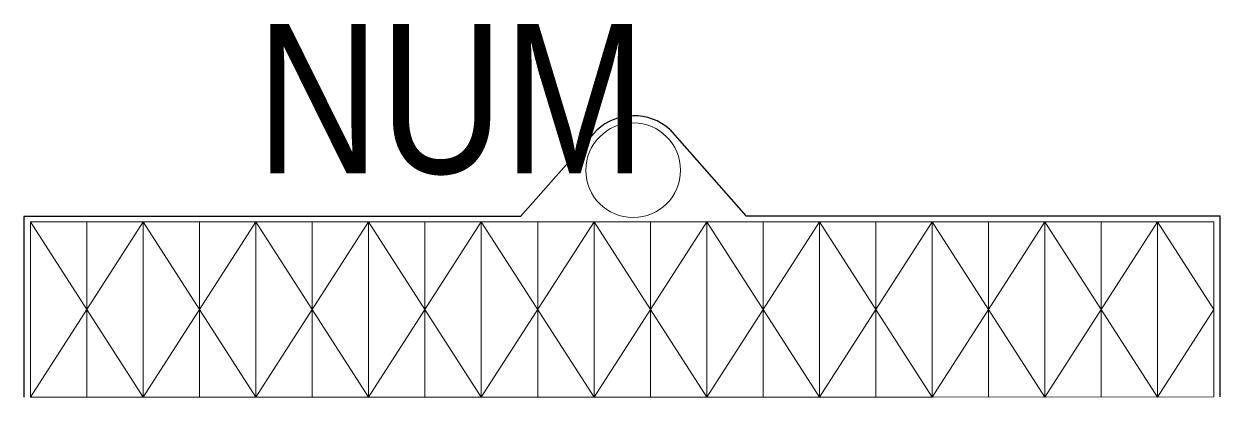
# Model space of a CAD drawing. Header units: inches. Extents: x 0 to 48, y 0 to 15.
import ezdxf
from ezdxf.enums import TextEntityAlignment as Align

# ---------------------------------------------------------------- set-up
doc = ezdxf.new("R2010")
doc.units = ezdxf.units.IN
doc.header["$MEASUREMENT"] = 0
doc.layers.add('SEPTICAD', color=7, linetype='Continuous')
doc.styles.add('SEPTICAD', font='ARIALN.TTF')

msp = doc.modelspace()

# ---------------------------------------------------------------- linework, layer by layer
at = {"layer": 'SEPTICAD', "linetype": 'Continuous', "lineweight": 30}
for p, q in [((19.932, 7.243), (22.984, 10.71, 0.819)), ((25.924, 10.74, 0.819), (28.975, 7.274)), ((19.932, 7.243), (0, 7.243)), ((0, 7.243), (0, 0)), ((28.975, 7.274), (48, 7.273)), ((48, 0.003), (48, 7.273))]:
    msp.add_line(p, q, dxfattribs=at)
at = {"layer": 'SEPTICAD', "linetype": 'Continuous', "lineweight": 15}
for p, q in [((2.524, 0), (2.524, 7.036)), ((4.786, 0), (4.786, 7.036)), ((7.048, 0), (7.048, 7.036)), ((9.309, 0), (9.309, 7.036)), ((11.571, 0), (11.571, 7.036)), ((13.832, 0), (13.832, 7.036)), ((16.094, 0), (16.094, 7.036)), ((18.355, 0), (18.355, 7.036)), ((20.617, 0), (20.617, 7.036)), ((22.878, 0), (22.878, 7.036)), ((25.14, 0), (25.14, 7.036)), ((27.401, 0), (27.401, 7.036)), ((29.663, 0), (29.663, 7.036)), ((31.925, 0), (31.925, 7.036)), ((34.186, 0), (34.186, 7.036)), ((36.448, 7.036), (36.448, 0)), ((38.709, 0), (38.709, 7.036)), ((40.971, 0), (40.971, 7.036)), ((43.232, 0), (43.232, 7.036)), ((45.494, 0), (45.494, 7.036)), ((47.755, 7.036), (47.755, 7.036)), ((36.448, 0), (0.263, 0))]:
    msp.add_line(p, q, dxfattribs=at)
at = {"layer": 'SEPTICAD', "linetype": 'Continuous'}
msp.add_lwpolyline([(24.448, 11.002), (24.448, 11.001)], dxfattribs=at)
at = {"layer": 'SEPTICAD', "linetype": 'Continuous', "lineweight": 15}
msp.add_lwpolyline([(0.263, 0), (47.755, 0.003), (47.755, 7.036), (0.263, 7.036)], close=True, dxfattribs=at)
for points in [[(0.263, 7.036), (4.786, 0)], [(4.786, 7.036), (0.263, 0)], [(4.786, 7.036), (9.309, 0)], [(9.309, 7.036), (4.786, 0)], [(9.309, 7.036), (13.832, 0)], [(13.832, 7.036), (9.309, 0)], [(13.832, 7.036), (18.355, 0)], [(18.355, 7.036), (13.832, 0)], [(18.355, 7.036), (22.878, 0)], [(22.878, 7.036), (18.355, 0)], [(22.878, 7.036), (27.401, 0)], [(27.401, 7.036), (22.878, 0)], [(27.401, 7.036), (31.925, 0)], [(31.925, 7.036), (27.401, 0)], [(31.925, 7.036), (36.448, 0)], [(36.448, 7.036), (31.925, 0)], [(36.448, 7.036), (40.971, 0)], [(40.971, 7.036), (36.448, 0)], [(40.971, 7.036), (45.494, 0)], [(45.494, 7.036), (40.971, 0)], [(45.494, 7.036), (47.755, 3.518)], [(47.755, 3.518), (45.494, 0)]]:
    msp.add_lwpolyline(points, dxfattribs=at)
msp.add_circle((24.448, 9.102), 1.9, dxfattribs=at)
at = {"layer": 'SEPTICAD', "linetype": 'Continuous', "lineweight": 30}
msp.add_arc((24.471, 9.082), 2.205, 48.7833, 132.4075, dxfattribs=at)

# ---------------------------------------------------------------- texts
at = {"layer": 'SEPTICAD', "style": 'SEPTICAD'}
msp.add_attdef('NUM', text='#', height=6, dxfattribs=at).set_placement((17.143, 7.172), align=Align.BOTTOM_CENTER)

doc.saveas('drawing.dxf')
